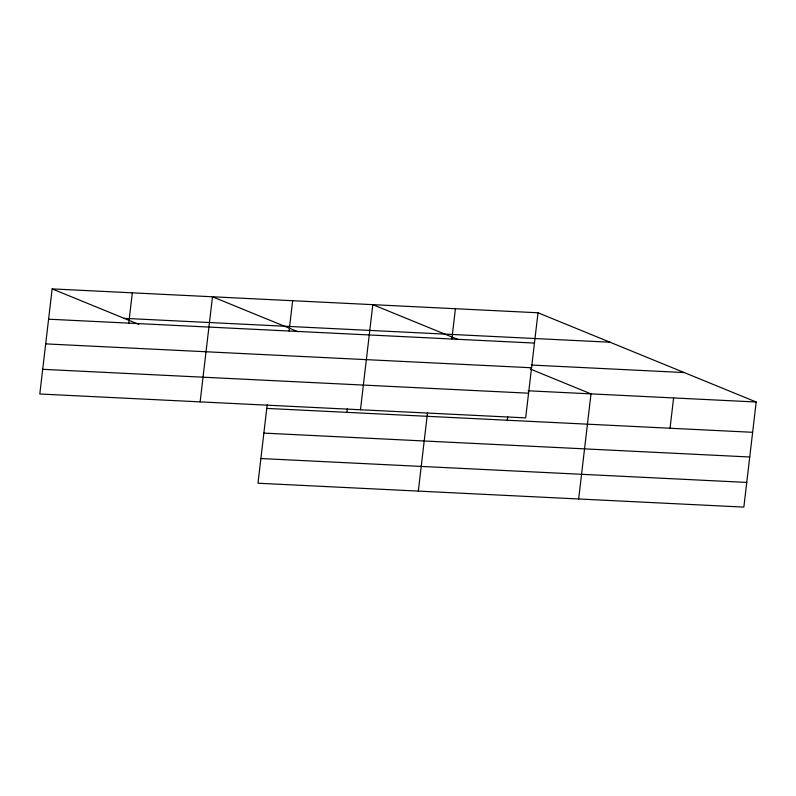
<?xml version="1.0" encoding="UTF-8"?>
<svg xmlns="http://www.w3.org/2000/svg" width="796" height="796" viewBox="0 0 796 796"><rect width="100%" height="100%" fill="white"/><g stroke="black" fill="none" stroke-linecap="round" stroke-linejoin="round"><path stroke-width="1.19" d="M52.148 288.898L39.8 394L525.668 417.88L538.016 312.778L52.148 288.898L138.763 324.32M128.753 323.136L132.315 292.838M200.134 401.88L212.482 296.779L297.973 331.733M267.197 404.776L257.984 483.222L743.852 507.102L756.2 402L538.016 312.778M289.097 331.017L292.649 300.719M346.937 412.358L347.364 408.716M360.469 409.761L372.817 304.659L458.307 339.613M418.318 491.102L427.532 412.656M451.859 339.016L455.421 308.719M507.281 420.238L507.709 416.597M578.662 498.983L591 393.881L530.255 369.036M670.043 428.238L673.605 397.94M124.146 318.34L610.015 342.22M48.586 319.196L534.454 343.076M531.33 365.046L684.202 372.558M45.69 343.882L531.559 367.762M528.106 390.786L756.2 402M42.695 369.314L528.564 393.194M266.769 408.418L752.638 432.298M263.874 433.104L749.742 456.984M260.889 458.536L746.757 482.416"/></g></svg>
